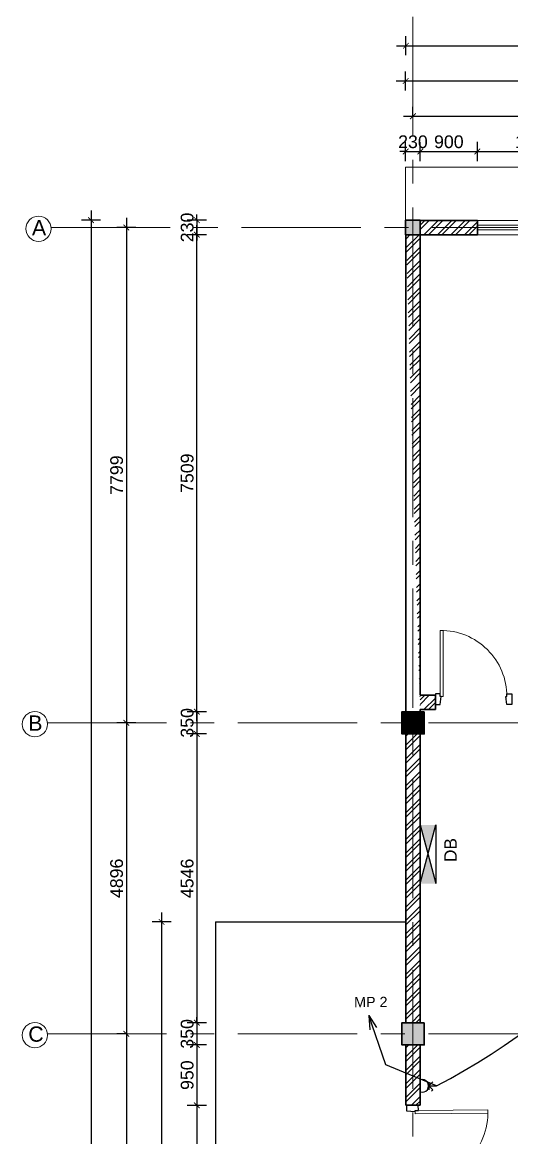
# Model space of a CAD drawing. Header units: inches. Extents: x 527934 to 2134587, y -408734 to 227304.
# Drawn here: x 1920491 to 1928196, y -4822 to 12737 of the extents above; entities that cross this region are included whole.
import ezdxf

# ---------------------------------------------------------------- set-up
doc = ezdxf.new("R2010")
doc.units = ezdxf.units.IN
doc.header["$MEASUREMENT"] = 0
doc.linetypes.add('CENTER', pattern=[2, 1.25, -0.25, 0.25, -0.25])
doc.linetypes.add('CONTINU', pattern=[0])
for name, color, linetype, lineweight in [('2 POWER TEL COMP', 3, 'Continuous', 25), ('5 DB BOXES', 3, 'Continuous', 25), ('6 LIGHT PT WIRING', 3, 'Continuous', 25), ('7 POWER PT WIRING', 3, 'Continuous', 25), ('centre line', 1, 'CENTER', 9), ('dim', 253, 'Continuous', 9), ('door', 77, 'Continuous', 13), ('furniture', 253, 'Continuous', 5), ('hatch', 250, 'Continuous', 5), ('plinth', 5, 'Continuous', 9), ('sill', 253, 'Continuous', 13), ('text', 7, 'Continuous', 13), ('wall - brick', 30, 'Continuous', 35), ('window', 1, 'Continuous', 15)]:
    doc.layers.add(name, color=color, linetype=linetype, lineweight=lineweight)
doc.layers.add('kpl_dessin fin', color=3, linetype='CONTINU')
doc.styles.add('labelling', font='arial.ttf')
doc.styles.get("Standard").update_dxf_attribs({"font": 'arial.ttf'})
doc.styles.add('style1', font='arial.ttf')
doc.dimstyles.new('dim 100', dxfattribs={"dimtxt": 200, "dimasz": 90, "dimexe": 150, "dimexo": 150, "dimgap": 50, "dimtad": 1, "dimdec": 0, "dimzin": 0, "dimdsep": 46, "dimtxsty": 'Standard', "dimblk": 'ARCHTICK', "dimcen": 100, "dimdle": 150, "dimazin": 0, "dimtfac": 1, "dimtdec": 0, "dimtix": 1, "dimtmove": 2, "dimatfit": 3, "dimfxl": 150, "dimfxlon": 1, "dimtolj": 1, "dimtzin": 0, "dimarcsym": 0})
pattern_1 = [(315, (1991861.7655, 182312.1175), (0.8838834765, 0.8838834765), [])]

# ---------------------------------------------------------------- blocks, each defined once
blk = doc.blocks.new('Dd1')
at = {"layer": 'door'}
for p, q in [((6330599, 14377), (6330625, 14377)), ((6330625, 14377), (6330625, 13510)), ((6330587, 14339), (6330587, 13509))]:
    blk.add_line(p, q, dxfattribs=at)
at = {"layer": 'door', "lineweight": 25}
for points in [[(6330599, 14377), (6330587, 14377), (6330587, 14339), (6330524, 14339), (6330524, 14479), (6330587, 14479)], [(6331449, 14377), (6331461, 14377), (6331461, 14339), (6331524, 14339), (6331524, 14479), (6331461, 14479)]]:
    blk.add_lwpolyline(points, close=True, dxfattribs=at)
at = {"layer": 'door'}
blk.add_arc((6330593, 14377), 868, 269.6039, 0, dxfattribs=at)
blk = doc.blocks.new('_ArchTick')
at = {"color": 0, "linetype": 'ByBlock', "const_width": 0.15}
blk.add_lwpolyline([(-0.5, -0.5), (0.5, 0.5)], dxfattribs=at)
blk = doc.blocks.new('*D2792')
at = {"layer": 'Defpoints', "color": 0, "ltscale": 400}
for p in [(1926756, 10703), (1926526, 9622), (1926756, 9622)]:
    blk.add_point(p, dxfattribs=at)
at = {"layer": 'dim', "color": 0, "lineweight": -2, "ltscale": 400}
for p, q in [((1926526, 10553), (1926526, 10853)), ((1926756, 10553), (1926756, 10853)), ((1926526, 10703), (1926436, 10703)), ((1926526, 10703), (1926756, 10703)), ((1926756, 10703), (1926846, 10703))]:
    blk.add_line(p, q, dxfattribs=at)
at = {"layer": 'dim', "color": 0, "lineweight": -2, "ltscale": 400, "xscale": 90, "yscale": 90, "zscale": 90}
blk.add_blockref('_ArchTick', (1926526, 10703), dxfattribs=at)
at = {"layer": 'dim', "color": 0, "lineweight": -2, "ltscale": 400, "xscale": 90, "yscale": 90, "zscale": 90, "rotation": 180}
blk.add_blockref('_ArchTick', (1926756, 10703), dxfattribs=at)
at = {"layer": 'dim', "color": 0, "ltscale": 400, "insert": (1926641, 10855), "char_height": 200, "attachment_point": 5}
blk.add_mtext('\\A1;230', dxfattribs=at)
blk = doc.blocks.new('*D2793')
at = {"layer": 'Defpoints', "color": 0, "ltscale": 400}
for p in [(1927656, 10703), (1926756, 9617), (1927656, 9617)]:
    blk.add_point(p, dxfattribs=at)
at = {"layer": 'dim', "color": 0, "lineweight": -2, "ltscale": 400}
for p, q in [((1926756, 10553), (1926756, 10853)), ((1927656, 10553), (1927656, 10853)), ((1926606, 10703), (1927806, 10703))]:
    blk.add_line(p, q, dxfattribs=at)
at = {"layer": 'dim', "color": 0, "lineweight": -2, "ltscale": 400, "xscale": 90, "yscale": 90, "zscale": 90, "rotation": 180}
blk.add_blockref('_ArchTick', (1926756, 10703), dxfattribs=at)
at = {"layer": 'dim', "color": 0, "lineweight": -2, "ltscale": 400, "xscale": 90, "yscale": 90, "zscale": 90}
blk.add_blockref('_ArchTick', (1927656, 10703), dxfattribs=at)
at = {"layer": 'dim', "color": 0, "ltscale": 400, "insert": (1927206, 10855), "char_height": 200, "attachment_point": 5}
blk.add_mtext('\\A1;900', dxfattribs=at)
blk = doc.blocks.new('*D2794')
at = {"layer": 'Defpoints', "color": 0, "ltscale": 400}
for p in [(1929456, 10703), (1927656, 9617), (1929456, 9617)]:
    blk.add_point(p, dxfattribs=at)
at = {"layer": 'dim', "color": 0, "lineweight": -2, "ltscale": 400}
for p, q in [((1927656, 10553), (1927656, 10853)), ((1929456, 10553), (1929456, 10853)), ((1927506, 10703), (1929606, 10703))]:
    blk.add_line(p, q, dxfattribs=at)
at = {"layer": 'dim', "color": 0, "lineweight": -2, "ltscale": 400, "xscale": 90, "yscale": 90, "zscale": 90, "rotation": 180}
blk.add_blockref('_ArchTick', (1927656, 10703), dxfattribs=at)
at = {"layer": 'dim', "color": 0, "lineweight": -2, "ltscale": 400, "xscale": 90, "yscale": 90, "zscale": 90}
blk.add_blockref('_ArchTick', (1929456, 10703), dxfattribs=at)
at = {"layer": 'dim', "color": 0, "ltscale": 400, "insert": (1928556, 10855), "char_height": 200, "attachment_point": 5}
blk.add_mtext('\\A1;1800', dxfattribs=at)
blk = doc.blocks.new('*D2265')
at = {"layer": 'Defpoints', "color": 0, "ltscale": 400}
for p in [(1926641, 11258), (1932696, 11258), (1932696, 11258)]:
    blk.add_point(p, dxfattribs=at)
at = {"layer": 'dim', "color": 0, "lineweight": -2, "ltscale": 400}
for p, q in [((1926491, 11258), (1932846, 11258)), ((1926641, 11258), (1926641, 11408)), ((1932696, 11258), (1932696, 11408))]:
    blk.add_line(p, q, dxfattribs=at)
at = {"layer": 'dim', "color": 0, "lineweight": -2, "ltscale": 400, "xscale": 90, "yscale": 90, "zscale": 90, "rotation": 180}
blk.add_blockref('_ArchTick', (1926641, 11258), dxfattribs=at)
at = {"layer": 'dim', "color": 0, "lineweight": -2, "ltscale": 400, "xscale": 90, "yscale": 90, "zscale": 90}
blk.add_blockref('_ArchTick', (1932696, 11258), dxfattribs=at)
at = {"layer": 'dim', "color": 0, "ltscale": 400, "insert": (1929668, 11410), "char_height": 200, "attachment_point": 5}
blk.add_mtext('\\A1;6055', dxfattribs=at)
blk = doc.blocks.new('*D2266')
at = {"layer": 'Defpoints', "color": 0, "ltscale": 400}
for p in [(1956866, 11813), (1926526, 9675), (1956866, 9675)]:
    blk.add_point(p, dxfattribs=at)
at = {"layer": 'dim', "color": 0, "lineweight": -2, "ltscale": 400}
for p, q in [((1926526, 11663), (1926526, 11963)), ((1956866, 11663), (1956866, 11963)), ((1926376, 11813), (1957016, 11813))]:
    blk.add_line(p, q, dxfattribs=at)
at = {"layer": 'dim', "color": 0, "lineweight": -2, "ltscale": 400, "xscale": 90, "yscale": 90, "zscale": 90, "rotation": 180}
blk.add_blockref('_ArchTick', (1926526, 11813), dxfattribs=at)
at = {"layer": 'dim', "color": 0, "lineweight": -2, "ltscale": 400, "xscale": 90, "yscale": 90, "zscale": 90}
blk.add_blockref('_ArchTick', (1956866, 11813), dxfattribs=at)
at = {"layer": 'dim', "color": 0, "ltscale": 400, "insert": (1941696, 11965), "char_height": 200, "attachment_point": 5}
blk.add_mtext('\\A1;30340', dxfattribs=at)
blk = doc.blocks.new('*D2295')
at = {"layer": 'Defpoints', "color": 0, "ltscale": 400}
for p in [(1962631, 12368), (1926531, 776), (1962631, 776)]:
    blk.add_point(p, dxfattribs=at)
at = {"layer": 'dim', "color": 0, "lineweight": -2, "ltscale": 400}
for p, q in [((1926531, 12218), (1926531, 12518)), ((1962631, 12218), (1962631, 12518)), ((1926381, 12368), (1962781, 12368))]:
    blk.add_line(p, q, dxfattribs=at)
at = {"layer": 'dim', "color": 0, "lineweight": -2, "ltscale": 400, "xscale": 90, "yscale": 90, "zscale": 90, "rotation": 180}
blk.add_blockref('_ArchTick', (1926531, 12368), dxfattribs=at)
at = {"layer": 'dim', "color": 0, "lineweight": -2, "ltscale": 400, "xscale": 90, "yscale": 90, "zscale": 90}
blk.add_blockref('_ArchTick', (1962631, 12368), dxfattribs=at)
at = {"layer": 'dim', "color": 0, "ltscale": 400, "insert": (1944581, 12520), "char_height": 200, "attachment_point": 5}
blk.add_mtext('\\A1;36100', dxfattribs=at)
blk = doc.blocks.new('*D2877')
at = {"layer": 'Defpoints', "color": 0, "ltscale": 400}
for p in [(1926526, 9622), (1923239, 9392), (1926526, 9392)]:
    blk.add_point(p, dxfattribs=at)
at = {"layer": 'furniture', "color": 0, "lineweight": -2, "ltscale": 400}
for p, q in [((1923239, 9622), (1923239, 9712)), ((1923389, 9622), (1923089, 9622)), ((1923239, 9622), (1923239, 9392)), ((1923389, 9392), (1923089, 9392)), ((1923239, 9392), (1923239, 9302))]:
    blk.add_line(p, q, dxfattribs=at)
at = {"layer": 'furniture', "color": 0, "lineweight": -2, "ltscale": 400, "xscale": 90, "yscale": 90, "zscale": 90}
for p, rotation in [((1923239, 9622), 270), ((1923239, 9392), 90)]:
    blk.add_blockref('_ArchTick', p, dxfattribs=dict(at, rotation=rotation))
at = {"layer": 'furniture', "color": 0, "ltscale": 400, "insert": (1923087, 9507), "char_height": 200, "attachment_point": 5, "rotation": 90}
blk.add_mtext('\\A1;230', dxfattribs=at)
blk = doc.blocks.new('*D2878')
at = {"layer": 'Defpoints', "color": 0, "ltscale": 400}
for p in [(1926468, 1883), (1923239, 1533), (1926468, 1533)]:
    blk.add_point(p, dxfattribs=at)
at = {"layer": 'furniture', "color": 0, "lineweight": -2, "ltscale": 400}
for p, q in [((1923239, 1883), (1923239, 1973)), ((1923389, 1883), (1923089, 1883)), ((1923239, 1883), (1923239, 1533)), ((1923389, 1533), (1923089, 1533)), ((1923239, 1533), (1923239, 1443))]:
    blk.add_line(p, q, dxfattribs=at)
at = {"layer": 'furniture', "color": 0, "lineweight": -2, "ltscale": 400, "xscale": 90, "yscale": 90, "zscale": 90}
for p, rotation in [((1923239, 1883), 270), ((1923239, 1533), 90)]:
    blk.add_blockref('_ArchTick', p, dxfattribs=dict(at, rotation=rotation))
at = {"layer": 'furniture', "color": 0, "ltscale": 400, "insert": (1923087, 1708), "char_height": 200, "attachment_point": 5, "rotation": 90}
blk.add_mtext('\\A1;350', dxfattribs=at)
blk = doc.blocks.new('*D2879')
at = {"layer": 'Defpoints', "color": 0, "ltscale": 400}
for p in [(1926531, 1533), (1923239, -3013), (1926531, -3013)]:
    blk.add_point(p, dxfattribs=at)
at = {"layer": 'furniture', "color": 0, "lineweight": -2, "ltscale": 400}
for p, q in [((1923239, 1683), (1923239, -3163)), ((1923389, 1533), (1923089, 1533)), ((1923389, -3013), (1923089, -3013))]:
    blk.add_line(p, q, dxfattribs=at)
at = {"layer": 'furniture', "color": 0, "lineweight": -2, "ltscale": 400, "xscale": 90, "yscale": 90, "zscale": 90}
for p, rotation in [((1923239, 1533), 90), ((1923239, -3013), 270)]:
    blk.add_blockref('_ArchTick', p, dxfattribs=dict(at, rotation=rotation))
at = {"layer": 'furniture', "color": 0, "ltscale": 400, "insert": (1923087, -740), "char_height": 200, "attachment_point": 5, "rotation": 90}
blk.add_mtext('\\A1;4546', dxfattribs=at)
blk = doc.blocks.new('*D2880')
at = {"layer": 'Defpoints', "color": 0, "ltscale": 400}
for p in [(1926468, -3013), (1923239, -3363), (1926468, -3363)]:
    blk.add_point(p, dxfattribs=at)
at = {"layer": 'furniture', "color": 0, "lineweight": -2, "ltscale": 400}
for p, q in [((1923239, -3013), (1923239, -2923)), ((1923389, -3013), (1923089, -3013)), ((1923239, -3013), (1923239, -3363)), ((1923389, -3363), (1923089, -3363)), ((1923239, -3363), (1923239, -3453))]:
    blk.add_line(p, q, dxfattribs=at)
at = {"layer": 'furniture', "color": 0, "lineweight": -2, "ltscale": 400, "xscale": 90, "yscale": 90, "zscale": 90}
for p, rotation in [((1923239, -3013), 270), ((1923239, -3363), 90)]:
    blk.add_blockref('_ArchTick', p, dxfattribs=dict(at, rotation=rotation))
at = {"layer": 'furniture', "color": 0, "ltscale": 400, "insert": (1923087, -3188), "char_height": 200, "attachment_point": 5, "rotation": 90}
blk.add_mtext('\\A1;350', dxfattribs=at)
blk = doc.blocks.new('*D2881')
at = {"layer": 'Defpoints', "color": 0, "ltscale": 400}
for p in [(1926531, -3363), (1923239, -4313), (1926531, -4313)]:
    blk.add_point(p, dxfattribs=at)
at = {"layer": 'furniture', "color": 0, "lineweight": -2, "ltscale": 400}
for p, q in [((1923239, -3213), (1923239, -4463)), ((1923389, -3363), (1923089, -3363)), ((1923389, -4313), (1923089, -4313))]:
    blk.add_line(p, q, dxfattribs=at)
at = {"layer": 'furniture', "color": 0, "lineweight": -2, "ltscale": 400, "xscale": 90, "yscale": 90, "zscale": 90}
for p, rotation in [((1923239, -3363), 90), ((1923239, -4313), 270)]:
    blk.add_blockref('_ArchTick', p, dxfattribs=dict(at, rotation=rotation))
at = {"layer": 'furniture', "color": 0, "ltscale": 400, "insert": (1923087, -3838), "char_height": 200, "attachment_point": 5, "rotation": 90}
blk.add_mtext('\\A1;950', dxfattribs=at)
blk = doc.blocks.new('*D2882')
at = {"layer": 'Defpoints', "color": 0, "ltscale": 400}
for p in [(1926531, -4313), (1923239, -6953), (1926531, -6953)]:
    blk.add_point(p, dxfattribs=at)
at = {"layer": 'furniture', "color": 0, "lineweight": -2, "ltscale": 400}
for p, q in [((1923239, -4163), (1923239, -7103)), ((1923389, -4313), (1923089, -4313)), ((1923389, -6953), (1923089, -6953))]:
    blk.add_line(p, q, dxfattribs=at)
at = {"layer": 'furniture', "color": 0, "lineweight": -2, "ltscale": 400, "xscale": 90, "yscale": 90, "zscale": 90}
for p, rotation in [((1923239, -4313), 90), ((1923239, -6953), 270)]:
    blk.add_blockref('_ArchTick', p, dxfattribs=dict(at, rotation=rotation))
at = {"layer": 'furniture', "color": 0, "ltscale": 400, "insert": (1923087, -5633), "char_height": 200, "attachment_point": 5, "rotation": 90}
blk.add_mtext('\\A1;2640', dxfattribs=at)
blk = doc.blocks.new('*D2307')
at = {"layer": 'Defpoints', "color": 0, "ltscale": 400}
for p in [(1925971, 9507), (1922129, 1708), (1925971, 1708)]:
    blk.add_point(p, dxfattribs=at)
at = {"layer": 'furniture', "color": 0, "lineweight": -2, "ltscale": 400}
for p, q in [((1922279, 9507), (1921979, 9507)), ((1922129, 9657), (1922129, 1558)), ((1922279, 1708), (1921979, 1708))]:
    blk.add_line(p, q, dxfattribs=at)
at = {"layer": 'furniture', "color": 0, "lineweight": -2, "ltscale": 400, "xscale": 90, "yscale": 90, "zscale": 90}
for p, rotation in [((1922129, 9507), 90), ((1922129, 1708), 270)]:
    blk.add_blockref('_ArchTick', p, dxfattribs=dict(at, rotation=rotation))
at = {"layer": 'furniture', "color": 0, "ltscale": 400, "insert": (1921977, 5608), "char_height": 200, "attachment_point": 5, "rotation": 90}
blk.add_mtext('\\A1;7799', dxfattribs=at)
blk = doc.blocks.new('*D2308')
at = {"layer": 'Defpoints', "color": 0, "ltscale": 400}
for p in [(1922142, 1708), (1922129, -3188), (1922142, -3188)]:
    blk.add_point(p, dxfattribs=at)
at = {"layer": 'furniture', "color": 0, "lineweight": -2, "ltscale": 400}
for p, q in [((1922129, 1858), (1922129, -3338)), ((1922129, 1708), (1921979, 1708)), ((1922129, -3188), (1921979, -3188))]:
    blk.add_line(p, q, dxfattribs=at)
at = {"layer": 'furniture', "color": 0, "lineweight": -2, "ltscale": 400, "xscale": 90, "yscale": 90, "zscale": 90}
for p, rotation in [((1922129, 1708), 90), ((1922129, -3188), 270)]:
    blk.add_blockref('_ArchTick', p, dxfattribs=dict(at, rotation=rotation))
at = {"layer": 'furniture', "color": 0, "ltscale": 400, "insert": (1921977, -740), "char_height": 200, "attachment_point": 5, "rotation": 90}
blk.add_mtext('\\A1;4896', dxfattribs=at)
blk = doc.blocks.new('*D2309')
at = {"layer": 'Defpoints', "color": 0, "ltscale": 400}
for p in [(1922138, -3188), (1922129, -8078), (1922138, -8078)]:
    blk.add_point(p, dxfattribs=at)
at = {"layer": 'furniture', "color": 0, "lineweight": -2, "ltscale": 400}
for p, q in [((1922129, -3038), (1922129, -8228)), ((1922129, -3188), (1921979, -3188)), ((1922129, -8078), (1921979, -8078))]:
    blk.add_line(p, q, dxfattribs=at)
at = {"layer": 'furniture', "color": 0, "lineweight": -2, "ltscale": 400, "xscale": 90, "yscale": 90, "zscale": 90}
for p, rotation in [((1922129, -3188), 90), ((1922129, -8078), 270)]:
    blk.add_blockref('_ArchTick', p, dxfattribs=dict(at, rotation=rotation))
at = {"layer": 'furniture', "color": 0, "ltscale": 400, "insert": (1921977, -5633), "char_height": 200, "attachment_point": 5, "rotation": 90}
blk.add_mtext('\\A1;4890', dxfattribs=at)
blk = doc.blocks.new('*D2312')
at = {"layer": 'Defpoints', "color": 0, "ltscale": 400}
for p in [(1925971, 9622), (1921574, -20888), (1925971, -20888)]:
    blk.add_point(p, dxfattribs=at)
at = {"layer": 'furniture', "color": 0, "lineweight": -2, "ltscale": 400}
for p, q in [((1921574, 9772), (1921574, -21038)), ((1921724, 9622), (1921424, 9622)), ((1921724, -20888), (1921424, -20888))]:
    blk.add_line(p, q, dxfattribs=at)
at = {"layer": 'furniture', "color": 0, "lineweight": -2, "ltscale": 400, "xscale": 90, "yscale": 90, "zscale": 90}
for p, rotation in [((1921574, 9622), 90), ((1921574, -20888), 270)]:
    blk.add_blockref('_ArchTick', p, dxfattribs=dict(at, rotation=rotation))
at = {"layer": 'furniture', "color": 0, "ltscale": 400, "insert": (1921422, -5633), "char_height": 200, "attachment_point": 5, "rotation": 90}
blk.add_mtext('\\A1;30510', dxfattribs=at)
blk = doc.blocks.new('*D2888')
at = {"layer": 'Defpoints', "color": 0, "ltscale": 400}
for p in [(1923531, -1425), (1922684, -9985), (1923531, -9985)]:
    blk.add_point(p, dxfattribs=at)
at = {"layer": 'furniture', "color": 0, "lineweight": -2, "ltscale": 400}
for p, q in [((1922684, -1275), (1922684, -10135)), ((1922834, -1425), (1922534, -1425)), ((1922834, -9985), (1922534, -9985))]:
    blk.add_line(p, q, dxfattribs=at)
at = {"layer": 'furniture', "color": 0, "lineweight": -2, "ltscale": 400, "xscale": 90, "yscale": 90, "zscale": 90}
for p, rotation in [((1922684, -1425), 90), ((1922684, -9985), 270)]:
    blk.add_blockref('_ArchTick', p, dxfattribs=dict(at, rotation=rotation))
at = {"layer": 'furniture', "color": 0, "ltscale": 400, "insert": (1922532, -5705), "char_height": 200, "attachment_point": 5, "rotation": 90}
blk.add_mtext('\\A1;8560', dxfattribs=at)
blk = doc.blocks.new('*D2889')
at = {"layer": 'Defpoints', "color": 0, "ltscale": 400}
for p in [(1923239, 9392), (1926526, 9392), (1926531, 1883)]:
    blk.add_point(p, dxfattribs=at)
at = {"layer": 'dim', "color": 0, "lineweight": -2, "ltscale": 400}
for p, q in [((1923239, 1733), (1923239, 9542)), ((1923389, 9392), (1923089, 9392)), ((1923389, 1883), (1923089, 1883))]:
    blk.add_line(p, q, dxfattribs=at)
at = {"layer": 'dim', "color": 0, "lineweight": -2, "ltscale": 400, "xscale": 90, "yscale": 90, "zscale": 90}
for p, rotation in [((1923239, 9392), 90), ((1923239, 1883), 270)]:
    blk.add_blockref('_ArchTick', p, dxfattribs=dict(at, rotation=rotation))
at = {"layer": 'dim', "color": 0, "ltscale": 400, "insert": (1923087, 5638), "char_height": 200, "attachment_point": 5, "rotation": 90}
blk.add_mtext('\\A1;7509', dxfattribs=at)
blk = doc.blocks.new('15 amp socket')
at = {"color": 3, "lineweight": 25}
for p, q in [((593022, 179162), (593022, 179286)), ((593022, 179162), (592958, 179225)), ((592960, 179162), (593084, 179162)), ((593022, 179162), (593085, 179225)), ((593085, 179225), (593102, 179208)), ((592928, 179029), (593115, 179029))]:
    blk.add_line(p, q, dxfattribs=at)
blk.add_arc((593022, 179062), 99.5, 340.3538, 199.6462, dxfattribs=at)
blk = doc.blocks.new('*U1948')
at = {"color": 3}
for p, q in [((-181347.02, -126945.03), (-181364.56, -126934.42)), ((-181364.56, -126934.42), (-181360.56, -126938.5)), ((-181364.56, -126934.42), (-181359.12, -126936.12)), ((-181326.36, -126938.56), (-181347.02, -126945.03))]:
    blk.add_line(p, q, dxfattribs=at)
blk = doc.blocks.new('mpb')
h = blk.add_hatch(color=3)
h.paths.add_polyline_path([(531970, 179435), (531970, 179646), (531575, 179540)])
h.paths.add_polyline_path([(531575, 179540), (531284, 179618), (531284, 179462)])
h.paths.add_polyline_path([(531284, 179462), (531284, 179618), (531180, 179646), (531180, 179435)])
at = {"color": 3}
for p, q in [((531180, 179646), (531970, 179646)), ((531180, 179646), (531970, 179435)), ((531970, 179646), (531180, 179435)), ((531970, 179435), (531180, 179435))]:
    blk.add_line(p, q, dxfattribs=at)

msp = doc.modelspace()

# ---------------------------------------------------------------- hatches: boundary and pattern name
h = msp.add_hatch()
h.set_pattern_fill('ANSI31', color=256, scale=10, angle=-90)
h.set_pattern_definition(pattern_1)
h.paths.add_polyline_path([(1926755.8, 9392.1), (1926755.8, 9622.1), (1926525.8, 9622.1), (1926525.8, 9392.1)])
h.paths.add_polyline_path([(1926818.3, -3362.9), (1926818.3, -3012.9), (1926468.3, -3012.9), (1926468.3, -3362.9)])
h.paths.add_polyline_path([(1926818.3, -8252.9), (1926818.3, -7902.9), (1926468.3, -7902.9), (1926468.3, -8252.9)])
h.paths.add_polyline_path([(1926818.3, -13148.9), (1926818.3, -12798.9), (1926468.3, -12798.9), (1926468.3, -13148.9)])
h.paths.add_polyline_path([(1926755.8, -20887.9), (1926755.8, -20657.9), (1926525.8, -20657.9), (1926525.8, -20887.9)])
h.paths.add_polyline_path([(1932875.8, -20950.4), (1932875.8, -20590.4), (1932515.8, -20590.4), (1932515.8, -20950.4)])
h.paths.add_polyline_path([(1938865.8, -20950.4), (1938865.8, -20590.4), (1938505.8, -20590.4), (1938505.8, -20950.4)])
h.paths.add_polyline_path([(1944860.8, -20950.4), (1944860.8, -20590.4), (1944500.8, -20590.4), (1944500.8, -20950.4)])
h.paths.add_polyline_path([(1950865.8, -20950.4), (1950865.8, -20590.4), (1950505.8, -20590.4), (1950505.8, -20950.4)])
h.paths.add_polyline_path([(1956865.8, -20887.9), (1956865.8, -20657.9), (1956635.8, -20657.9), (1956635.8, -20887.9)])
h.paths.add_polyline_path([(1956923.3, -13148.9), (1956923.3, -12798.9), (1956573.3, -12798.9), (1956573.3, -13148.9)])
h.paths.add_polyline_path([(1956923.3, -8252.9), (1956923.3, -7902.9), (1956573.3, -7902.9), (1956573.3, -8252.9)])
h.paths.add_polyline_path([(1956923.3, -3362.9), (1956923.3, -3012.9), (1956573.3, -3012.9), (1956573.3, -3362.9)])
h.paths.add_polyline_path([(1956923.3, 1533.1), (1956923.3, 1883.1), (1956573.3, 1883.1), (1956573.3, 1533.1)])
h.paths.add_polyline_path([(1956865.8, 9392.1), (1956865.8, 9622.1), (1956635.8, 9622.1), (1956635.8, 9392.1)])
h.paths.add_polyline_path([(1950865.8, 9324.6), (1950865.8, 9684.6), (1950505.8, 9684.6), (1950505.8, 9324.6)])
h.paths.add_polyline_path([(1944860.8, 9324.6), (1944860.8, 9684.6), (1944500.8, 9684.6), (1944500.8, 9324.6)])
h.paths.add_polyline_path([(1938865.8, 9324.6), (1938865.8, 9684.6), (1938505.8, 9684.6), (1938505.8, 9324.6)])
h.paths.add_polyline_path([(1932875.8, 9324.6), (1932875.8, 9684.6), (1932515.8, 9684.6), (1932515.8, 9324.6)])
h = msp.add_hatch()
h.set_pattern_fill('ANSI31', color=256, scale=10, angle=-90)
h.set_pattern_definition(pattern_1)
h.paths.add_polyline_path([(1926468.3, 1883.1), (1926468.3, 1533.1), (1926818.3, 1533.1), (1926818.3, 1883.1)])
at = {"layer": 'hatch', "lineweight": 5, "ltscale": 400}
h = msp.add_hatch(dxfattribs=at)
h.set_pattern_fill('ANSI32', color=256, scale=400)
h.set_pattern_definition([(45, (-711419, 35826.5), (-106.066017, 106.066017), []), (45, (-711348.29, 35826.5), (-106.066017, 106.066017), [])])
h.paths.add_polyline_path([(1926760.8, 9392.1), (1926530.8, 9392.1)])
h.paths.add_polyline_path([(1926818.3, 1883.1), (1926468.3, 1883.1)])
edge = h.paths.add_edge_path()
edge.add_line((1926755.8, 9392.1), (1926755.8, 1883.1))
edge.add_line((1926530.8, 9392.1), (1926430.8, 9392.1))
edge.add_line((1926530.8, 9392.1), (1926530.8, 1883.1))
edge.add_line((1926530.8, 9617.1), (1926525.8, 9619.6))
edge.add_line((1926525.8, 9619.6), (1926525.8, 9394.6))
h = msp.add_hatch(dxfattribs=at)
h.set_pattern_fill('ANSI32', color=256, scale=400)
h.set_pattern_definition([(45, (-697519.37, 58770.33), (-106.066017, 106.066017), []), (45, (-697448.66, 58770.33), (-106.066017, 106.066017), [])])
h.paths.add_polyline_path([(1926755.8, 9616.9), (1926755.8, 9391.9), (1927655.8, 9392.1), (1927655.8, 9617.1)])
h = msp.add_hatch(dxfattribs=at)
h.set_pattern_fill('ANSI32', color=256, scale=400)
h.set_pattern_definition([(45, (-697519.37, 51295.33), (-106.066017, 106.066017), []), (45, (-697448.66, 51295.33), (-106.066017, 106.066017), [])])
h.paths.add_polyline_path([(1926755.8, 2141.9), (1926755.8, 1916.9), (1926995.8, 1917.1), (1926995.8, 2142.1)])
h = msp.add_hatch(dxfattribs=at)
h.set_pattern_fill('ANSI32', color=256, scale=400)
h.set_pattern_definition([(45, (-681314, 35826.5), (-106.066017, 106.066017), []), (45, (-681243.29, 35826.5), (-106.066017, 106.066017), [])])
h.paths.add_polyline_path([(1926530.8, 1533.1), (1926755.8, 1533.1), (1926755.8, -3012.9), (1926530.8, -3012.9)])
h = msp.add_hatch(dxfattribs=at)
h.set_pattern_fill('ANSI32', color=256, scale=400)
h.set_pattern_definition([(45, (-681314, 34526.5), (-106.066017, 106.066017), []), (45, (-681243.29, 34526.5), (-106.066017, 106.066017), [])])
h.paths.add_polyline_path([(1926530.8, -3362.9), (1926755.8, -3362.9), (1926755.8, -4312.9), (1926530.8, -4312.9)])

# ---------------------------------------------------------------- linework, layer by layer
at = {"layer": '6 LIGHT PT WIRING', "ltscale": 400}
msp.add_arc((1921934, 5707.1), 10962.2, 297.60178, 338.86652, dxfattribs=at)
at = {"layer": 'centre line', "ltscale": 1500}
for p, q in [((1926640.8, 12822.1), (1926640.8, -24602)), ((1920944, 9507.1), (1968092.6, 9507.1)), ((1920886.5, 1708.1), (1968092.6, 1708.1)), ((1920886.5, -3187.9), (1968092.6, -3187.9))]:
    msp.add_line(p, q, dxfattribs=at)
at = {"layer": 'dim'}
for centre in [(1920746.9, 9486.7), (1920689.4, 1687.7), (1920689.4, -3208.3)]:
    msp.add_circle(centre, 198.2, dxfattribs=at)
at = {"layer": 'kpl_dessin fin', "ltscale": 0.5}
for q in [(1923530.8, -9984.9), (1926530.8, -1424.9)]:
    msp.add_line((1923530.8, -1424.9), q, dxfattribs=at)
at = {"layer": 'plinth'}
for p in [(1957590.8, 10457.1), (1926525.8, 9622.1)]:
    msp.add_line(p, (1926525.8, 10457.1), dxfattribs=at)
at = {"layer": 'sill'}
for p, q in [((1927655.8, 9617.1), (1929455.8, 9617.1)), ((1927655.8, 9392.1), (1929455.8, 9392.1))]:
    msp.add_line(p, q, dxfattribs=at)
at = {"layer": 'wall - brick'}
for p, q in [((1927655.8, 9617.1), (1926755.8, 9617.1)), ((1926855.8, 9617.1), (1926755.8, 9617.1)), ((1927655.8, 9392.1), (1927655.8, 9617.1)), ((1926530.8, 9392.1), (1926530.8, 1883.1)), ((1926755.8, 9392.1), (1926755.8, 2142.1)), ((1927655.8, 9392.1), (1926755.8, 9392.1)), ((1926855.8, 9392.1), (1926755.8, 9392.1)), ((1926755.8, 9392.1), (1927655.8, 9392.1)), ((1926995.8, 2142.1), (1926755.8, 2142.1)), ((1926855.8, 2142.1), (1926755.8, 2142.1)), ((1926995.8, 1917.1), (1926995.8, 2142.1)), ((1926755.8, 1917.1), (1926755.8, 1883.1)), ((1926995.8, 1917.1), (1926755.8, 1917.1)), ((1926855.8, 1917.1), (1926755.8, 1917.1)), ((1926530.8, 1533.1), (1926530.8, -3012.9)), ((1926755.8, 1533.1), (1926755.8, -3012.9)), ((1926530.8, -3362.9), (1926530.8, -4312.9)), ((1926755.8, -3362.9), (1926755.8, -4312.9)), ((1926530.8, -4312.9), (1926755.8, -4312.9))]:
    msp.add_line(p, q, dxfattribs=at)
for points in [[(1926755.8, 9622.1), (1926755.8, 9392.1), (1926525.8, 9392.1), (1926525.8, 9622.1)], [(1926818.3, 1883.1), (1926818.3, 1533.1), (1926468.3, 1533.1), (1926468.3, 1883.1)], [(1926818.3, -3012.9), (1926818.3, -3362.9), (1926468.3, -3362.9), (1926468.3, -3012.9)]]:
    msp.add_lwpolyline(points, close=True, dxfattribs=at)
at = {"layer": 'window'}
for p, q in [((1927655.8, 9542.1), (1929455.8, 9542.1)), ((1927655.8, 9467.1), (1929455.8, 9467.1))]:
    msp.add_line(p, q, dxfattribs=at)

# ---------------------------------------------------------------- block references
at = {"layer": '2 POWER TEL COMP', "rotation": 270.0000000133402}
msp.add_blockref('15 amp socket', (1747726.7, 589014.2), dxfattribs=at)
at = {"layer": '5 DB BOXES', "xscale": 1.169999999925494, "yscale": 1.17000000004191, "zscale": 1.17, "rotation": 90}
msp.add_blockref('mpb', (2136941.5, -622303.8), dxfattribs=at)
at = {"layer": '7 POWER PT WIRING', "color": 3, "xscale": 39.99999999988315, "yscale": 40, "zscale": 40.00000000000001, "rotation": 320.0183563455831}
msp.add_blockref('*U1948', (10747201.7, -773731.3), dxfattribs=at)
at = {"layer": 'dim'}
for p, xscale, yscale, zscale, rotation in [((-5669632.9, 19374.3), -1.199999999953434, 1.19999999999709, 1.2, 180), ((1860205, 8351736.2), -1.320000000005949, 1.320000000006985, 1.320000000000479, 90.58588819101122)]:
    msp.add_blockref('Dd1', p, dxfattribs=dict(at, xscale=xscale, yscale=yscale, zscale=zscale, rotation=rotation))

# ---------------------------------------------------------------- texts
at = {"layer": '5 DB BOXES', "insert": (1927134.7, -294), "char_height": 195, "width": 6266.461, "attachment_point": 2, "rotation": 90}
msp.add_mtext('{\\C3;DB}', dxfattribs=at)
at = {"layer": '7 POWER PT WIRING', "color": 3, "ltscale": 0.005, "insert": (1925977.6, -2686.3), "char_height": 161.28, "attachment_point": 5, "rotation": 0.25602, "style": 'labelling'}
msp.add_mtext('MP 2', dxfattribs=at)
at = {"layer": 'text', "style": 'style1'}
for s, p in [('A', (1920642.9, 9383.6)), ('B', (1920585.4, 1584.6)), ('C', (1920585.4, -3311.4))]:
    msp.add_text(s, height=240, dxfattribs=at).set_placement(p)

# ---------------------------------------------------------------- dimensions: what is measured, and where the dimension line sits
at = {"layer": 'dim', "ltscale": 400}
for base, p1, p2, picture, middle in [((1962630.8, 12367.7), (1926530.8, 775.9), (1962630.8, 775.9), '*D2295', (1944580.8, 12519.9)), ((1956865.8, 11812.7), (1926525.8, 9675.2), (1956865.8, 9675.2), '*D2266', (1941695.8, 11964.9)), ((1932695.8, 11257.7), (1926640.8, 11257.7), (1932695.8, 11257.7), '*D2265', (1929668.3, 11409.8)), ((1926755.8, 10702.7), (1926525.8, 9622.1), (1926755.8, 9622.1), '*D2792', (1926640.8, 10854.9)), ((1927655.8, 10702.7), (1926755.8, 9617.1), (1927655.8, 9617.1), '*D2793', (1927205.8, 10854.8)), ((1929455.8, 10702.7), (1927655.8, 9617.1), (1929455.8, 9617.1), '*D2794', (1928555.8, 10854.8))]:
    dim = msp.add_linear_dim(base=base, p1=p1, p2=p2, dimstyle='dim 100', override={"dimpost": '\\X'}, dxfattribs=at)
    dim.commit()
    dim.dimension.update_dxf_attribs({"geometry": picture, "text_midpoint": middle})
dim = msp.add_linear_dim(base=(1923238.9, 9392.1), p1=(1926530.8, 1883.1), p2=(1926525.8, 9392.1), angle=90, dimstyle='dim 100', override={"dimpost": '\\X'}, dxfattribs=at)
dim.commit()
dim.dimension.update_dxf_attribs({"geometry": '*D2889', "text_midpoint": (1923086.8, 5637.6)})
at = {"layer": 'furniture', "ltscale": 400}
for base, p1, p2, picture, middle in [((1921573.9, -20887.9), (1925970.8, 9622.1), (1925970.8, -20887.9), '*D2312', (1921421.8, -5632.9)), ((1923238.9, 9392.1), (1926525.8, 9622.1), (1926525.8, 9392.1), '*D2877', (1923086.8, 9507.1)), ((1922128.9, 1708.1), (1925970.8, 9507.1), (1925970.8, 1708.1), '*D2307', (1921976.8, 5607.6)), ((1923238.9, 1533.1), (1926468.3, 1883.1), (1926468.3, 1533.1), '*D2878', (1923086.8, 1708.1)), ((1922128.9, -3187.9), (1922142, 1708.1), (1922142, -3187.9), '*D2308', (1921976.8, -739.9)), ((1923238.9, -3012.9), (1926530.8, 1533.1), (1926530.8, -3012.9), '*D2879', (1923086.8, -739.9)), ((1922683.9, -9984.9), (1923530.8, -1424.9), (1923530.8, -9984.9), '*D2888', (1922531.8, -5704.9)), ((1923238.9, -3362.9), (1926468.3, -3012.9), (1926468.3, -3362.9), '*D2880', (1923086.8, -3187.9)), ((1922128.9, -8077.9), (1922138.1, -3187.9), (1922138.1, -8077.9), '*D2309', (1921976.8, -5632.9)), ((1923238.9, -4312.9), (1926530.8, -3362.9), (1926530.8, -4312.9), '*D2881', (1923086.8, -3837.9)), ((1923238.9, -6952.9), (1926530.8, -4312.9), (1926530.8, -6952.9), '*D2882', (1923086.8, -5632.9))]:
    dim = msp.add_linear_dim(base=base, p1=p1, p2=p2, angle=90, dimstyle='dim 100', override={"dimpost": '\\X'}, dxfattribs=at)
    dim.commit()
    dim.dimension.update_dxf_attribs({"geometry": picture, "text_midpoint": middle})

doc.saveas('drawing.dxf')
